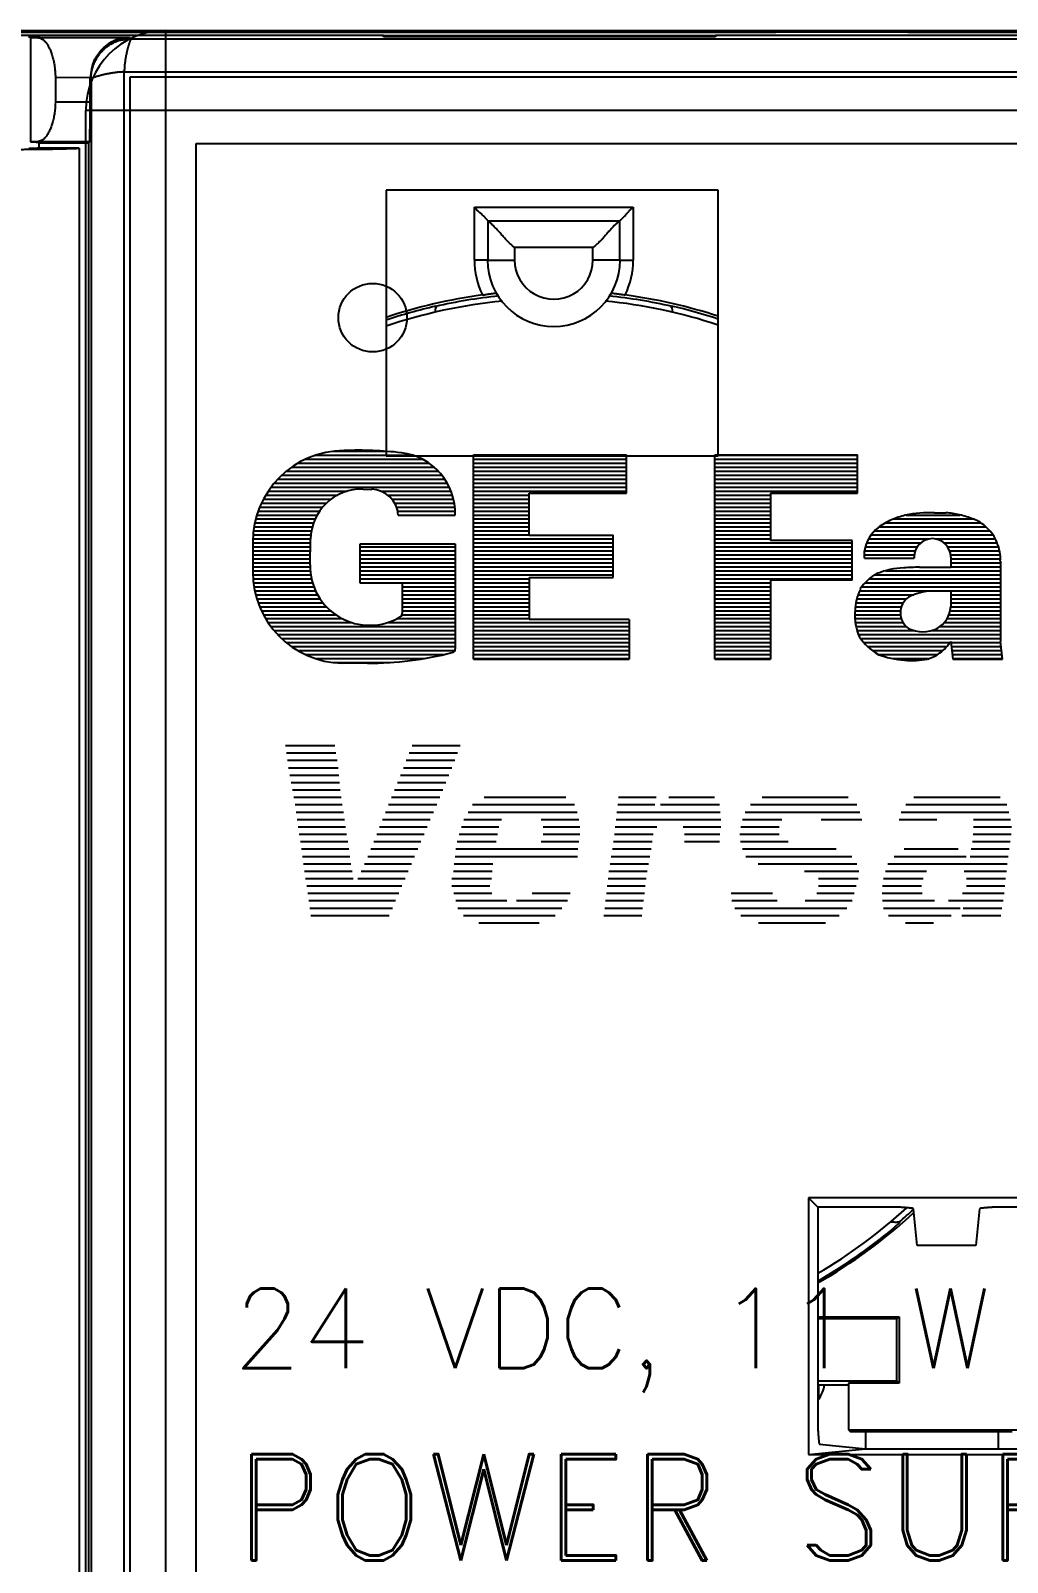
# Model space of a CAD drawing. Header units: inches. Extents: x -4 to 280, y -9 to 35.
# Drawn here: x 35.646 to 36.382, y 16.033 to 17.186 of the extents above; entities that cross this region are included whole.
import ezdxf

# ---------------------------------------------------------------- set-up
doc = ezdxf.new("R2010")
doc.units = ezdxf.units.IN
doc.header["$LTSCALE"] = 0.5
doc.header["$MEASUREMENT"] = 0
for name, color, linetype in [('cpue05', 7, 'Continuous'), ('DATABOLD', 1, 'Continuous'), ('DATAINFO', 32, 'Continuous'), ('DATAL1', 6, 'Continuous'), ('DATAL3', 181, 'Continuous'), ('PS-COVER', 177, 'Continuous')]:
    doc.layers.add(name, color=color, linetype=linetype)
doc.styles.add('ROMAND', font='romand')
doc.styles.add('RomanS', font='romans.shx', dxfattribs={"width": 0.85})

# ---------------------------------------------------------------- blocks, each defined once
blk = doc.blocks.new('IC200CPUE05')
at = {"layer": 'cpue05', "linetype": 'Continuous'}
for p, q in [((-7.9773, 0.4953), (-6.8232, 0.4953)), ((-7.1052, 0.4917), (-7.5572, 0.4916)), ((-7.5465, 0.4941), (-6.8101, 0.4941)), ((-7.3709, 0.4902), (-7.3709, 0.4116)), ((-7.3709, 0.4902), (-7.3661, 0.4901)), ((-7.3661, 0.4901), (-7.2964, 0.4901)), ((-7.2964, 0.4901), (-7.2954, 0.4892)), ((-7.1252, 0.4942), (-7.1252, 0.4942)), ((-7.1052, 0.4917), (-6.8552, 0.4917)), ((-7.1052, 0.4906), (-7.1052, 0.4917)), ((-6.8552, 0.4906), (-7.1052, 0.4906)), ((-6.4002, 0.4916), (-6.8552, 0.4917)), ((-6.8552, 0.4917), (-6.8552, 0.4906)), ((-6.8352, 0.4942), (-6.8352, 0.4942)), ((-6.8232, 0.495), (-6.8085, 0.4949)), ((-6.8232, 0.495), (-6.8232, 0.4942)), ((-6.8232, 0.4942), (-6.8232, 0.495)), ((-6.8232, 0.4942), (-6.8232, 0.4942)), ((-6.8232, 0.4942), (-6.8232, 0.4942)), ((-6.8101, 0.4941), (-6.8085, 0.4949)), ((-6.7101, 0.4941), (-6.8101, 0.4941)), ((-6.8085, 0.4949), (-6.7118, 0.4949)), ((-6.7118, 0.4949), (-6.7022, 0.495)), ((-6.7118, 0.4949), (-6.7101, 0.4941)), ((-6.7101, 0.4941), (-6.4075, 0.4941)), ((-6.7022, 0.4953), (-3.1513, 0.4953)), ((-6.7022, 0.495), (-6.7022, 0.4942)), ((-6.7022, 0.495), (-6.7022, 0.4942)), ((-6.7022, 0.4942), (-6.7022, 0.4942)), ((-6.7022, 0.4942), (-6.7022, 0.4942)), ((-7.3004, -1.241), (-7.3004, 0.4642)), ((-7.3522, 0.4601), (-7.3522, 0.4417)), ((-7.3261, 0.4599), (-7.3522, 0.4601)), ((-7.3261, 0.4417), (-7.3261, 0.4599)), ((-7.3261, 0.4599), (-7.3254, 0.4592)), ((-7.3254, 0.4592), (-7.3254, -1.2413)), ((-5.4462, 0.4603), (-7.2962, 0.4603)), ((-7.2962, 0.4603), (-7.2962, -1.241)), ((-7.3522, 0.4417), (-7.3261, 0.4417)), ((-7.3661, 0.4117), (-7.3709, 0.4116)), ((-7.3263, 0.4117), (-7.3661, 0.4117)), ((-7.3644, 0.4069), (-7.3644, 0.4115)), ((-7.3644, 0.4109), (-7.3271, 0.4109)), ((-7.3344, 0.4069), (-7.3644, 0.4069)), ((-7.3344, 0.4069), (-7.3344, -1.0281)), ((-7.3344, 0.4069), (-7.3344, 0.4069)), ((-7.3344, 0.4069), (-7.3344, 0.4069)), ((-7.3271, 0.4109), (-7.3263, 0.4117)), ((-7.3271, -0.9527), (-7.3271, 0.4109)), ((-7.2462, 0.4103), (-5.4962, 0.4103)), ((-7.2462, -1.241), (-7.2462, 0.4103)), ((-7.1033, 0.3753), (-7.1033, 0.1753)), ((-6.8533, 0.3753), (-7.1033, 0.3753)), ((-6.8533, 0.1753), (-6.8533, 0.3753)), ((-7.0368, 0.3227), (-7.0368, 0.3625)), ((-7.0368, 0.3625), (-6.9172, 0.3625)), ((-6.9172, 0.3625), (-6.9172, 0.3227)), ((-7.0268, 0.3525), (-7.0265, 0.3521)), ((-7.0265, 0.3521), (-6.9275, 0.3521)), ((-7.0265, 0.3227), (-7.0265, 0.3521)), ((-6.9272, 0.3525), (-6.9275, 0.3521)), ((-6.9275, 0.3521), (-6.9275, 0.3227)), ((-7.0065, 0.3321), (-7.0065, 0.3227)), ((-6.9475, 0.3321), (-7.0065, 0.3321)), ((-6.9475, 0.3227), (-6.9475, 0.3321)), ((-7.027, 0.3227), (-7.0368, 0.3227)), ((-7.0265, 0.3227), (-7.0065, 0.3227)), ((-6.9275, 0.3227), (-6.9475, 0.3227)), ((-6.9272, 0.3227), (-6.9172, 0.3227)), ((-7.1033, 0.1753), (-6.8533, 0.1753)), ((-6.5695, -0.383), (-6.7852, -0.383)), ((-6.7852, -0.383), (-6.7852, -0.5762)), ((-6.7782, -0.39), (-6.7852, -0.383)), ((-6.7782, -0.39), (-6.7782, -0.5535)), ((-6.7212, -0.39), (-6.7782, -0.39)), ((-6.7034, -0.4189), (-6.7062, -0.3913)), ((-6.6565, -0.3913), (-6.6592, -0.4189)), ((-6.5702, -0.39), (-6.6415, -0.39)), ((-6.7164, -0.4014), (-6.7169, -0.4012)), ((-6.6592, -0.4189), (-6.7034, -0.4189)), ((-6.7782, -0.4725), (-6.717, -0.4725)), ((-6.7187, -0.4742), (-6.717, -0.4725)), ((-6.717, -0.4725), (-6.717, -0.5225)), ((-6.7187, -0.4742), (-6.7782, -0.4742)), ((-6.7187, -0.5207), (-6.7187, -0.4742)), ((-6.7782, -0.5207), (-6.7187, -0.5207)), ((-6.7782, -0.5238), (-6.7551, -0.5238)), ((-6.7775, -0.5345), (-6.7775, -0.5238)), ((-6.7551, -0.5225), (-6.7551, -0.5575)), ((-6.717, -0.5225), (-6.7551, -0.5225)), ((-6.717, -0.5225), (-6.7187, -0.5207)), ((-6.7551, -0.5575), (-6.587, -0.5575)), ((-6.7551, -0.5575), (-6.7538, -0.5588)), ((-6.7538, -0.5588), (-6.6418, -0.5588)), ((-6.7423, -0.5588), (-6.7423, -0.5719)), ((-6.6423, -0.5719), (-6.6423, -0.5588)), ((-6.7852, -0.5762), (-6.7423, -0.5719)), ((-6.7852, -0.5762), (-6.5695, -0.5762)), ((-6.7769, -0.5685), (-6.7423, -0.5719)), ((-6.7423, -0.5719), (-6.6423, -0.5719)), ((-6.6423, -0.5719), (-6.5737, -0.5719))]:
    blk.add_line(p, q, dxfattribs=at)
for points in [[(-7.3725, 0.4906, -0.000393), (-7.3706, 0.4906, -0.000477), (-7.369, 0.4905, -0.000612), (-7.3675, 0.4905, -0.000833), (-7.3662, 0.4905, -0.001189), (-7.3652, 0.4905, -0.001755), (-7.3645, 0.4904, -0.003496), (-7.364, 0.4904, -0.012785), (-7.3639, 0.4904, -0.392095), (-7.364, 0.4904, -0.072468), (-7.3643, 0.4903, -0.038489), (-7.3652, 0.4903, -0.00671), (-7.3675, 0.4903, -0.001281), (-7.3709, 0.4902, -0.000494)], [(-7.3661, 0.4901), (-7.3652, 0.49, -0.031537), (-7.3643, 0.4899, -0.031098), (-7.3634, 0.4896, -0.029989), (-7.3626, 0.4892, -0.028831), (-7.3617, 0.4886, -0.027034), (-7.3609, 0.488, -0.025032), (-7.3601, 0.4872, -0.022975), (-7.3594, 0.4864, -0.02127), (-7.3586, 0.4854, -0.018936), (-7.3579, 0.4843, -0.016528), (-7.3573, 0.483, -0.014428), (-7.3566, 0.4817, -0.012632), (-7.356, 0.4803, -0.010629), (-7.3554, 0.4788, -0.008573), (-7.3549, 0.4773, -0.008779), (-7.3544, 0.4756, -0.010311), (-7.3539, 0.4738, -0.007151), (-7.3535, 0.4721, -0.001316), (-7.3531, 0.4705, -0.011589), (-7.3528, 0.4683, -0.020755), (-7.3525, 0.4648, -0.009519), (-7.3522, 0.4601, -0.004708)], [(-7.2964, 0.4901), (-7.2985, 0.49, 0.014914), (-7.3006, 0.4898, 0.015538), (-7.3027, 0.4894, 0.016717), (-7.3046, 0.489, 0.01822), (-7.3065, 0.4883, 0.019067), (-7.3084, 0.4876, 0.019335), (-7.3102, 0.4867, 0.01947), (-7.3119, 0.4856, 0.019501), (-7.3136, 0.4843, 0.017872), (-7.3153, 0.4829, 0.015159), (-7.317, 0.4814, 0.01708), (-7.3186, 0.4796, 0.022833), (-7.3201, 0.4776, 0.016322), (-7.3215, 0.4756, 0.001879), (-7.3227, 0.4738, 0.027945), (-7.3239, 0.471, 0.053764), (-7.325, 0.4663, 0.024342), (-7.3261, 0.4599, 0.011617)], [(-7.3254, 0.4592), (-7.3253, 0.4611, -0.015868), (-7.3251, 0.4631, -0.016241), (-7.3248, 0.465, -0.01629), (-7.3244, 0.4669, -0.016171), (-7.3238, 0.4688, -0.016146), (-7.3231, 0.4706, -0.016133), (-7.3223, 0.4724, -0.016149), (-7.3214, 0.4741, -0.016204), (-7.3204, 0.4757, -0.016184), (-7.3193, 0.4773, -0.016123), (-7.318, 0.4789, -0.016317), (-7.3167, 0.4803, -0.016762), (-7.3152, 0.4817, -0.016221), (-7.3137, 0.4829, -0.015264), (-7.3121, 0.4841, -0.016856), (-7.3104, 0.4851, -0.01983), (-7.3086, 0.4861, -0.015143), (-7.3069, 0.4869, -0.005331), (-7.3053, 0.4876, -0.021081), (-7.3032, 0.4881, -0.036735), (-7.2998, 0.4887, -0.017901), (-7.2954, 0.4892, -0.009347)], [(-7.2954, 0.4892), (-7.2954, 0.4891, -0.159334), (-7.2954, 0.4891, -0.020409), (-7.2955, 0.4889, -0.005684), (-7.2956, 0.4888, 0.00056), (-7.2957, 0.4885, 0.002303), (-7.2958, 0.4882, 0.002989), (-7.2959, 0.4879, 0.003229), (-7.2961, 0.4875, 0.003562), (-7.2963, 0.487, 0.003546), (-7.2965, 0.4865, 0.003609), (-7.2967, 0.4859, 0.003551), (-7.2969, 0.4852, 0.00359), (-7.2971, 0.4844, 0.003406), (-7.2974, 0.4836, 0.003388), (-7.2976, 0.4827, 0.003291), (-7.2979, 0.4818, 0.003199), (-7.2981, 0.4808, 0.003118), (-7.2984, 0.4798, 0.003084), (-7.2986, 0.4787, 0.003093), (-7.2988, 0.4776, 0.003219), (-7.2991, 0.4765, 0.003112), (-7.2993, 0.4753, 0.002934), (-7.2995, 0.4742, 0.00343), (-7.2997, 0.473, 0.004378), (-7.2998, 0.4718, 0.003362), (-7.3, 0.4707, 0.000897), (-7.3001, 0.4697, 0.005319), (-7.3002, 0.4685, 0.010501), (-7.3003, 0.4666, 0.005514), (-7.3004, 0.4642, 0.00295)], [(-7.2954, 0.4892), (-7.1778, 0.4892), (-7.0603, 0.4892, 0), (-6.9427, 0.4892), (-6.8251, 0.4892), (-6.7073, 0.4892), (-6.5899, 0.4892), (-6.4733, 0.4892), (-6.3548, 0.4892), (-6.2335, 0.4892), (-6.1196, 0.4892), (-6.0167, 0.4892), (-5.8845, 0.4892), (-5.6809, 0.4892), (-5.4142, 0.4892)], [(-7.3004, 0.4642), (-7.3014, 0.4642, 0.005657), (-7.3025, 0.4641, 0.005533), (-7.3036, 0.4641, 0.005185), (-7.3047, 0.464, 0.004691), (-7.3058, 0.4639, 0.004342), (-7.3069, 0.4637, 0.004068), (-7.3081, 0.4636, 0.003846), (-7.3092, 0.4634, 0.003639), (-7.3104, 0.4632, 0.003475), (-7.3115, 0.463, 0.003325), (-7.3126, 0.4628, 0.003249), (-7.3138, 0.4626, 0.003189), (-7.3149, 0.4624, 0.003105), (-7.316, 0.4621, 0.003097), (-7.317, 0.4619, 0.00317), (-7.318, 0.4616, 0.003143), (-7.3189, 0.4614, 0.003206), (-7.3198, 0.4611, 0.00322), (-7.3206, 0.4609, 0.003316), (-7.3214, 0.4607, 0.003406), (-7.3221, 0.4604, 0.003532), (-7.3227, 0.4602, 0.003537), (-7.3232, 0.46, 0.00368), (-7.3237, 0.4599, 0.003504), (-7.3241, 0.4597, 0.003566), (-7.3245, 0.4596, 0.003856), (-7.3248, 0.4594, 0.00312), (-7.325, 0.4593, -0.001519), (-7.3252, 0.4592, -0.003828), (-7.3254, 0.4592, -0.002862)], [(-7.3004, 0.4642), (-7.2218, 0.4642, 0), (-7.1432, 0.4642, 0), (-7.0646, 0.4642, 0), (-6.986, 0.4642), (-6.9074, 0.4642), (-6.8288, 0.4642), (-6.7503, 0.4642), (-6.6717, 0.4642), (-6.5931, 0.4642), (-6.5145, 0.4642), (-6.4359, 0.4642), (-6.3573, 0.4642), (-6.2785, 0.4642), (-6.2001, 0.4642), (-6.1222, 0.4642), (-6.0429, 0.4642), (-5.9619, 0.4642), (-5.8857, 0.4642), (-5.8169, 0.4642), (-5.7286, 0.4642), (-5.5925, 0.4642), (-5.4142, 0.4642)], [(-7.3522, 0.4417), (-7.3523, 0.4396, -0.008477), (-7.3524, 0.4375, -0.009168), (-7.3526, 0.4355, -0.009306), (-7.3528, 0.4335, -0.008786), (-7.3531, 0.4316, -0.008544), (-7.3535, 0.4297, -0.008379), (-7.3539, 0.4279, -0.008244), (-7.3544, 0.4262, -0.007942), (-7.3549, 0.4246, -0.008035), (-7.3554, 0.423, -0.008443), (-7.356, 0.4215, -0.009384), (-7.3566, 0.4201, -0.01097), (-7.3573, 0.4188, -0.012304), (-7.3579, 0.4176, -0.013392), (-7.3586, 0.4165, -0.016856), (-7.3594, 0.4155, -0.022835), (-7.3602, 0.4146, -0.02022), (-7.3609, 0.4138, -0.008334), (-7.3616, 0.4132, -0.030305), (-7.3626, 0.4127, -0.061124), (-7.3641, 0.4122, -0.033562), (-7.3661, 0.4117, -0.018367)], [(-7.3263, 0.4117), (-7.3263, 0.4119, 0.057965), (-7.3263, 0.4124, 0.008808), (-7.3263, 0.4131, 0.003266), (-7.3262, 0.4142, 0.001724), (-7.3262, 0.4155, 0.001041), (-7.3262, 0.417, 0.000696), (-7.3262, 0.4187, 0.000575), (-7.3262, 0.4207, 0.000533), (-7.3261, 0.4229, 0.000329), (-7.3261, 0.4251, 0.000096), (-7.3261, 0.4272, 0.000396), (-7.3261, 0.4302, 0.000583), (-7.3261, 0.4351, 0.00025), (-7.3261, 0.4417, 0.000122)], [(-7.3644, 0.4069), (-7.3646, 0.4069, -0.098906), (-7.3652, 0.4068, -0.018052), (-7.3661, 0.4067, -0.006326), (-7.3672, 0.4067, -0.00301), (-7.3686, 0.4066, -0.002008), (-7.3702, 0.4066, -0.001454), (-7.3722, 0.4066, -0.001068)], [(-7.3944, 0.4059), (-7.3904, 0.4059, 0.000534), (-7.3865, 0.4059, 0.000596), (-7.3826, 0.4059, 0.000579), (-7.3789, 0.4059, 0.000468), (-7.3752, 0.406, 0.000391), (-7.3716, 0.406, 0.000321), (-7.3681, 0.4061, 0.000246), (-7.3647, 0.4061, 0.000136), (-7.3614, 0.4062, 0.000078), (-7.3583, 0.4062, 0.000064), (-7.3553, 0.4062, 0.000093), (-7.3524, 0.4063, 0.000183), (-7.3497, 0.4063, 0.000251), (-7.3472, 0.4064, 0.000305), (-7.3449, 0.4064, 0.00049), (-7.3428, 0.4065, 0.00089), (-7.3409, 0.4065, 0.000895), (-7.3393, 0.4065, 0.000204), (-7.3379, 0.4066, 0.002005), (-7.3367, 0.4067, 0.00791), (-7.3355, 0.4068, 0.010052), (-7.3344, 0.4069, 0.010033)], [(-7.3709, 0.4116), (-7.3696, 0.4116, -0.000441), (-7.3685, 0.4116, -0.000457), (-7.3674, 0.4116, -0.000612), (-7.3665, 0.4115, -0.001047), (-7.3657, 0.4115, -0.001195), (-7.365, 0.4115, -0.000505), (-7.3644, 0.4115, -0.002882), (-7.3641, 0.4115, -0.024685), (-7.3641, 0.4114), (-7.3644, 0.4114, -0.027736)], [(-7.0268, 0.3525), (-7.0269, 0.3526, 0.006706), (-7.027, 0.3527, 0.000223), (-7.0272, 0.353, 0.000991), (-7.0275, 0.3533, 0.002725), (-7.0279, 0.3537, 0.003265), (-7.0283, 0.3542, 0.003703), (-7.0287, 0.3547, 0.004073), (-7.0292, 0.3552, 0.004733), (-7.0298, 0.3557, 0.005399), (-7.0304, 0.3563, 0.006592), (-7.031, 0.3568, 0.005519), (-7.0316, 0.3574, 0.001693), (-7.0323, 0.358, 0.001144), (-7.0329, 0.3585, 0.00405), (-7.0335, 0.359, -0.005578), (-7.0343, 0.3597, -0.01813), (-7.0354, 0.3609, -0.008992), (-7.0368, 0.3625, -0.004174)], [(-6.9272, 0.3525), (-6.9271, 0.3525, 0.006715), (-6.9269, 0.3527, 0.000225), (-6.9267, 0.3529, 0.000992), (-6.9263, 0.3532, 0.002725), (-6.9259, 0.3535, 0.003265), (-6.9255, 0.3539, 0.003703), (-6.925, 0.3544, 0.004073), (-6.9245, 0.3549, 0.004733), (-6.9239, 0.3554, 0.005399), (-6.9234, 0.356, 0.006592), (-6.9228, 0.3566, 0.005519), (-6.9223, 0.3573, 0.001693), (-6.9217, 0.3579, 0.001144), (-6.9211, 0.3586, 0.00405), (-6.9206, 0.3592, -0.005578), (-6.9199, 0.3599, -0.01813), (-6.9188, 0.361, -0.008992), (-6.9172, 0.3625, -0.004174)], [(-7.0065, 0.3321), (-7.008, 0.3333, -0.010569), (-7.0094, 0.3345, -0.01176), (-7.0108, 0.3358, -0.011065), (-7.0121, 0.3371, -0.008234), (-7.0133, 0.3384, -0.006174), (-7.0146, 0.3398, -0.004298), (-7.0157, 0.3411, -0.002471), (-7.0169, 0.3424, -0.000148), (-7.018, 0.3437, 0.001917), (-7.0191, 0.3449, 0.004287), (-7.0202, 0.3461, 0.005154), (-7.0213, 0.3472, 0.004493), (-7.0223, 0.3483, 0.003903), (-7.0233, 0.3492, 0.00322), (-7.0241, 0.35, 0.003214), (-7.0249, 0.3507, 0.002822), (-7.0257, 0.3514, 0.002528), (-7.0265, 0.3521, 0.00307)], [(-6.9275, 0.3521), (-6.9277, 0.352, 0.009354), (-6.928, 0.3517, 0.000688), (-6.9285, 0.3513, 0.00123), (-6.9291, 0.3507, 0.002992), (-6.9299, 0.35, 0.003479), (-6.9308, 0.3492, 0.00383), (-6.9317, 0.3483, 0.004345), (-6.9328, 0.3472, 0.005365), (-6.9338, 0.3461, 0.005253), (-6.9349, 0.3449, 0.004453), (-6.936, 0.3437, 0.002518), (-6.9371, 0.3424, -0.000992), (-6.9383, 0.3411, -0.000868), (-6.9394, 0.3398, 0.00246), (-6.9405, 0.3386, -0.006306), (-6.9419, 0.3371, -0.017404), (-6.9443, 0.3349, -0.008737), (-6.9475, 0.3321, -0.004181)], [(-7.0308, 0.2964), (-7.0299, 0.2965, 0.001043), (-7.0291, 0.2966, 0.001255), (-7.0284, 0.2968, 0.001148), (-7.0276, 0.2969, 0.000655), (-7.0269, 0.297, 0.000277), (-7.0262, 0.2971, -0.000094), (-7.0255, 0.2972, -0.000483), (-7.0248, 0.2973, -0.001001), (-7.0242, 0.2974, -0.001546), (-7.0236, 0.2975, -0.00225), (-7.023, 0.2975, -0.002451), (-7.0225, 0.2976, -0.001944), (-7.022, 0.2977, -0.001768), (-7.0216, 0.2977, -0.001988), (-7.0212, 0.2977, -0.000686), (-7.0209, 0.2978, 0.003922), (-7.0205, 0.2978, 0.005635), (-7.0202, 0.2979, 0.004906)], [(-6.9338, 0.2979), (-6.9337, 0.2979, 0.096278), (-6.9336, 0.2978, 0.017643), (-6.9334, 0.2978, 0.005988), (-6.9331, 0.2978, 0.00165), (-6.9328, 0.2978, 0.000075), (-6.9324, 0.2977, -0.00073), (-6.932, 0.2977, -0.001244), (-6.9315, 0.2976, -0.001778), (-6.931, 0.2975, -0.00207), (-6.9304, 0.2975, -0.002428), (-6.9298, 0.2974, -0.00225), (-6.9292, 0.2973, -0.001479), (-6.9285, 0.2972, -0.000994), (-6.9278, 0.2971, -0.001016), (-6.9272, 0.297, 0.000073), (-6.9264, 0.2969, 0.001709), (-6.925, 0.2967, 0.00086), (-6.9232, 0.2964, 0.000354)], [(-7.066, 0.2835), (-7.066, 0.284, -0.000948), (-7.066, 0.2845, -0.000893), (-7.066, 0.2849, -0.001168), (-7.066, 0.2853, -0.001948), (-7.066, 0.2857, -0.002634), (-7.0659, 0.286, -0.003226), (-7.0659, 0.2863, -0.005287), (-7.0659, 0.2866, -0.010548), (-7.0659, 0.2868, -0.012833), (-7.0658, 0.2869, -0.003188), (-7.0658, 0.2871, -0.037229), (-7.0658, 0.2871, -0.504886), (-7.0657, 0.287, -0.112125), (-7.0655, 0.2867, -0.026225)], [(-6.8885, 0.2867), (-6.8884, 0.2869, -0.019866), (-6.8883, 0.287, -0.041191), (-6.8883, 0.2871, -0.119223), (-6.8882, 0.2871, -0.293549), (-6.8882, 0.287, -0.128956), (-6.8882, 0.2869, -0.045834), (-6.8881, 0.2868, -0.023312), (-6.8881, 0.2866, -0.014194), (-6.8881, 0.2863, -0.007068), (-6.8881, 0.286, -0.002987), (-6.888, 0.2857, -0.005134), (-6.888, 0.2853, -0.004555), (-6.888, 0.2846, -0.001651), (-6.888, 0.2835, -0.000857)], [(-6.7062, -0.3913), (-6.7063, -0.3912, 0.173932), (-6.7064, -0.3911, 0.078287), (-6.7067, -0.391, 0.035315), (-6.707, -0.3909, 0.018197), (-6.7074, -0.3909, 0.010546), (-6.7079, -0.3908, 0.006641), (-6.7085, -0.3907, 0.004325), (-6.7091, -0.3907, 0.002767), (-6.7099, -0.3906, 0.001607), (-6.7106, -0.3905, 0.000603), (-6.7115, -0.3905, 0.00078), (-6.7124, -0.3904, 0.001782), (-6.7134, -0.3903, 0.001208), (-6.7144, -0.3902, -0.000375), (-6.7153, -0.3902, 0.002987), (-6.7165, -0.3901, 0.006315), (-6.7185, -0.3901, 0.002919), (-6.7212, -0.39, 0.001382)], [(-6.6415, -0.39), (-6.6427, -0.39, 0.002816), (-6.6439, -0.39, 0.003139), (-6.645, -0.3901, 0.003086), (-6.6461, -0.3901, 0.002603), (-6.6472, -0.3902, 0.002291), (-6.6483, -0.3902, 0.002011), (-6.6493, -0.3903, 0.001778), (-6.6503, -0.3904, 0.001469), (-6.6512, -0.3905, 0.001107), (-6.652, -0.3905, 0.000504), (-6.6528, -0.3906, 0.000854), (-6.6535, -0.3907, 0.002585), (-6.6542, -0.3907, 0.002557), (-6.6547, -0.3908, -0.00032), (-6.6552, -0.3909, 0.007252), (-6.6557, -0.3909, 0.03187), (-6.6561, -0.3911, 0.03866), (-6.6565, -0.3913, 0.034438)], [(-6.7281, -0.4114), (-6.7275, -0.4109, 0.00025), (-6.7268, -0.4104, 0.000148), (-6.7261, -0.4099, 0.000252), (-6.7255, -0.4093, 0.000596), (-6.7249, -0.4088, 0.000868), (-6.7242, -0.4083, 0.001131), (-6.7236, -0.4078, 0.001384), (-6.723, -0.4073, 0.001684), (-6.7224, -0.4068, 0.002036), (-6.7218, -0.4063, 0.002521), (-6.7213, -0.4058, 0.002524), (-6.7207, -0.4053, 0.001944), (-6.7202, -0.4048, 0.00125), (-6.7197, -0.4044, 0.000204), (-6.7192, -0.4039, -0.000786), (-6.7187, -0.4035, -0.001966), (-6.7183, -0.4031, -0.002438), (-6.7178, -0.4027, -0.002432), (-6.7174, -0.4024, -0.001388), (-6.7171, -0.4021, 0.00207), (-6.7167, -0.4017, 0.003273), (-6.7164, -0.4014, 0.002397)], [(-6.7235, -0.4011), (-6.7231, -0.4012, -0.000605), (-6.7227, -0.4012, -0.000735), (-6.7223, -0.4012, -0.000645), (-6.7219, -0.4012, -0.000295), (-6.7215, -0.4012, -0.000014), (-6.7212, -0.4012, 0.000272), (-6.7208, -0.4012, 0.000558), (-6.7205, -0.4012, 0.000919), (-6.7201, -0.4013, 0.001255), (-6.7198, -0.4013, 0.00164), (-6.7195, -0.4013, 0.002095), (-6.7191, -0.4013, 0.002709), (-6.7188, -0.4013, 0.003001), (-6.7185, -0.4013, 0.002976), (-6.7183, -0.4012, 0.0028), (-6.718, -0.4012, 0.002252), (-6.7178, -0.4012, 0.001984), (-6.7176, -0.4012, 0.001996), (-6.7174, -0.4012, 0.001196), (-6.7172, -0.4012, -0.001726), (-6.717, -0.4012, -0.002735), (-6.7169, -0.4012, -0.002032)], [(-6.7782, -0.5535), (-6.7782, -0.5547, 0.002808), (-6.7782, -0.5559, 0.00313), (-6.7781, -0.557, 0.003076), (-6.7781, -0.5582, 0.002596), (-6.778, -0.5593, 0.002285), (-6.778, -0.5603, 0.002006), (-6.7779, -0.5613, 0.001773), (-6.7778, -0.5623, 0.001466), (-6.7777, -0.5632, 0.001105), (-6.7777, -0.564, 0.000503), (-6.7776, -0.5648, 0.000854), (-6.7775, -0.5655, 0.002586), (-6.7775, -0.5662, 0.002558), (-6.7774, -0.5668, -0.00032), (-6.7773, -0.5673, 0.007255), (-6.7773, -0.5677, 0.031875), (-6.7771, -0.5681, 0.038644), (-6.7769, -0.5685, 0.034407)], [(-6.6418, -0.5588), (-6.6407, -0.5588, -0.000414), (-6.6398, -0.5588, -0.000447), (-6.6388, -0.5588, -0.00047), (-6.6379, -0.5588, -0.00049), (-6.637, -0.5588, -0.000512), (-6.6362, -0.5588, -0.000523), (-6.6355, -0.5588, -0.00064), (-6.6347, -0.5588, -0.0009), (-6.6341, -0.5588, -0.000856), (-6.6335, -0.5588, -0.000313), (-6.633, -0.5589, -0.001589), (-6.6326, -0.5589, -0.005735), (-6.6322, -0.5589, -0.007365), (-6.6318, -0.5589, -0.007396)]]:
    blk.add_lwpolyline(points, format="xyb", dxfattribs=at)
for centre, radius, start, end in [((-6.977, 0.3227), 0.0598, 180, 206.0223), ((-6.977, 0.3227), 0.05, 180, 0), ((-6.977, 0.3227), 0.0295, 179.9999, 0.0001), ((-6.977, 0.3227), 0.0598, 333.9777, 0), ((-6.977, -0.1), 0.4, 97.7241, 108.4102), ((-6.977, -0.1), 0.3937, 95.6402, 108.7156), ((-6.977, -0.1), 0.3978, 95.9841, 102.9339), ((-6.977, -0.1), 0.3937, 71.6917, 84.3598), ((-6.977, -0.1), 0.3978, 77.0661, 84.0159), ((-6.977, -0.1), 0.4, 71.99, 82.2759), ((-6.977, -0.1), 0.398, 102.9026, 108.5065), ((-6.977, -0.1), 0.398, 71.8959, 77.0975), ((-6.977, -0.1), 0.3937, 300.3287, 312.4462), ((-6.977, -0.1), 0.398, 310.815, 312.9081), ((-6.977, -0.1), 0.4, 299.8022, 312.6646), ((-6.977, -0.1), 0.3987, 299.91, 308.6262), ((-6.8025, -0.5179), 0.03, 326.4427, 348.7691)]:
    blk.add_arc(centre, radius, start, end, dxfattribs=at)
blk = doc.blocks.new('VMAX_R')
at = {"layer": 'DATAL1', "color": 6}
for p, q in [((0.03213, 0.10771), (0.05923, 0.10771)), ((0.0327, 0.10366), (0.05985, 0.10366)), ((0.10004, 0.10366), (0.12652, 0.10366)), ((0.10164, 0.10771), (0.12805, 0.10771)), ((0.03326, 0.09961), (0.06047, 0.09961)), ((0.03383, 0.09556), (0.06107, 0.09556)), ((0.09683, 0.09556), (0.12347, 0.09556)), ((0.09844, 0.09961), (0.12499, 0.09961)), ((0.03456, 0.09151), (0.06146, 0.09151)), ((0.03531, 0.08746), (0.06185, 0.08746)), ((0.09358, 0.08746), (0.12015, 0.08746)), ((0.09521, 0.09151), (0.12182, 0.09151)), ((0.03606, 0.08341), (0.06224, 0.08341)), ((0.03681, 0.07936), (0.06266, 0.07936)), ((0.09033, 0.07936), (0.11681, 0.07936)), ((0.09196, 0.08341), (0.11848, 0.08341)), ((0.14117, 0.07936), (0.1859, 0.07936)), ((0.21486, 0.07936), (0.23544, 0.07936)), ((0.24244, 0.07936), (0.26744, 0.07936)), ((0.2937, 0.07936), (0.34091, 0.07936)), ((0.37689, 0.07936), (0.42431, 0.07936)), ((0.03746, 0.07531), (0.06328, 0.07531)), ((0.03802, 0.07126), (0.0639, 0.07126)), ((0.03859, 0.06721), (0.06452, 0.06721)), ((0.08544, 0.06721), (0.11162, 0.06721)), ((0.08707, 0.07126), (0.11336, 0.07126)), ((0.0887, 0.07531), (0.1151, 0.07531)), ((0.12995, 0.06721), (0.15067, 0.06721)), ((0.13232, 0.07126), (0.19218, 0.07126)), ((0.13468, 0.07531), (0.1907, 0.07531)), ((0.17234, 0.06721), (0.1931, 0.06721)), ((0.21349, 0.06721), (0.27099, 0.06721)), ((0.21395, 0.07126), (0.27062, 0.07126)), ((0.21441, 0.07531), (0.23475, 0.07531)), ((0.23798, 0.07531), (0.27024, 0.07531)), ((0.28287, 0.06721), (0.30454, 0.06721)), ((0.28441, 0.07126), (0.34723, 0.07126)), ((0.28729, 0.07531), (0.34564, 0.07531)), ((0.32595, 0.06721), (0.34836, 0.06721)), ((0.36878, 0.06721), (0.38951, 0.06721)), ((0.36997, 0.07126), (0.42892, 0.07126)), ((0.37241, 0.07531), (0.42787, 0.07531)), ((0.40961, 0.06721), (0.42984, 0.06721)), ((0.03916, 0.06316), (0.06513, 0.06316)), ((0.03973, 0.05911), (0.06572, 0.05911)), ((0.08221, 0.05911), (0.10815, 0.05911)), ((0.08381, 0.06316), (0.10988, 0.06316)), ((0.1275, 0.05911), (0.14849, 0.05911)), ((0.12871, 0.06316), (0.14924, 0.06316)), ((0.17344, 0.05911), (0.19365, 0.05911)), ((0.17351, 0.06316), (0.19356, 0.06316)), ((0.21258, 0.05911), (0.23396, 0.05911)), ((0.21303, 0.06316), (0.23593, 0.06316)), ((0.25027, 0.06316), (0.271, 0.06316)), ((0.25108, 0.05911), (0.27051, 0.05911)), ((0.28146, 0.05911), (0.30292, 0.05911)), ((0.28198, 0.06316), (0.30292, 0.06316)), ((0.40934, 0.05911), (0.4303, 0.05911)), ((0.40967, 0.06316), (0.43041, 0.06316)), ((0.04032, 0.05506), (0.06631, 0.05506)), ((0.04091, 0.05101), (0.06689, 0.05101)), ((0.079, 0.05101), (0.1047, 0.05101)), ((0.0806, 0.05506), (0.10642, 0.05506)), ((0.12559, 0.05101), (0.19262, 0.05101)), ((0.12629, 0.05506), (0.14778, 0.05506)), ((0.17249, 0.05506), (0.19308, 0.05506)), ((0.21153, 0.05101), (0.23278, 0.05101)), ((0.21212, 0.05506), (0.23337, 0.05506)), ((0.25106, 0.05506), (0.27019, 0.05506)), ((0.28183, 0.05506), (0.30793, 0.05506)), ((0.28291, 0.05101), (0.33425, 0.05101)), ((0.37149, 0.05101), (0.40117, 0.05101)), ((0.40838, 0.05101), (0.42916, 0.05101)), ((0.40901, 0.05506), (0.42973, 0.05506)), ((0.04149, 0.04696), (0.06748, 0.04696)), ((0.04208, 0.04291), (0.06808, 0.04291)), ((0.07551, 0.04291), (0.10125, 0.04291)), ((0.07734, 0.04696), (0.10298, 0.04696)), ((0.12476, 0.04291), (0.14583, 0.04291)), ((0.12518, 0.04696), (0.19228, 0.04696)), ((0.21021, 0.04291), (0.23131, 0.04291)), ((0.21087, 0.04696), (0.23206, 0.04696)), ((0.28477, 0.04696), (0.34293, 0.04696)), ((0.29156, 0.04291), (0.34566, 0.04291)), ((0.3626, 0.04291), (0.42803, 0.04291)), ((0.36599, 0.04696), (0.40551, 0.04696)), ((0.4077, 0.04696), (0.42859, 0.04696)), ((0.04265, 0.03886), (0.06867, 0.03886)), ((0.04322, 0.03481), (0.06927, 0.03481)), ((0.07185, 0.03481), (0.09775, 0.03481)), ((0.07368, 0.03886), (0.0995, 0.03886)), ((0.1235, 0.03481), (0.1452, 0.03481)), ((0.12435, 0.03886), (0.14552, 0.03886)), ((0.20911, 0.03481), (0.23, 0.03481)), ((0.20957, 0.03886), (0.23056, 0.03886)), ((0.31695, 0.03886), (0.34674, 0.03886)), ((0.32449, 0.03481), (0.34639, 0.03481)), ((0.36021, 0.03481), (0.38197, 0.03481)), ((0.36137, 0.03886), (0.38384, 0.03886)), ((0.40451, 0.03886), (0.42762, 0.03886)), ((0.40571, 0.03481), (0.42721, 0.03481)), ((0.04379, 0.03076), (0.096, 0.03076)), ((0.04436, 0.02671), (0.09426, 0.02671)), ((0.1235, 0.03076), (0.14424, 0.03076)), ((0.12449, 0.02671), (0.14533, 0.02671)), ((0.16742, 0.02671), (0.1883, 0.02671)), ((0.2082, 0.02671), (0.22904, 0.02671)), ((0.20865, 0.03076), (0.22952, 0.03076)), ((0.27659, 0.02671), (0.29941, 0.02671)), ((0.32357, 0.02671), (0.34412, 0.02671)), ((0.32454, 0.03076), (0.34521, 0.03076)), ((0.35945, 0.02671), (0.38143, 0.02671)), ((0.3597, 0.03076), (0.38107, 0.03076)), ((0.4036, 0.02671), (0.42636, 0.02671)), ((0.40571, 0.03076), (0.4268, 0.03076)), ((0.04495, 0.02266), (0.09254, 0.02266)), ((0.04553, 0.01861), (0.09081, 0.01861)), ((0.12556, 0.02266), (0.15365, 0.02266)), ((0.12664, 0.01861), (0.18374, 0.01861)), ((0.15888, 0.02266), (0.1868, 0.02266)), ((0.20731, 0.01861), (0.22807, 0.01861)), ((0.20775, 0.02266), (0.22856, 0.02266)), ((0.2771, 0.02266), (0.30194, 0.02266)), ((0.27874, 0.01861), (0.34008, 0.01861)), ((0.31724, 0.02266), (0.34303, 0.02266)), ((0.35973, 0.02266), (0.38814, 0.02266)), ((0.36025, 0.01861), (0.40236, 0.01861)), ((0.39593, 0.02266), (0.42579, 0.02266)), ((0.40392, 0.01861), (0.42523, 0.01861)), ((0.04612, 0.01456), (0.08909, 0.01456)), ((0.12984, 0.01456), (0.18019, 0.01456)), ((0.13826, 0.01051), (0.17137, 0.01051)), ((0.20688, 0.01456), (0.22759, 0.01456)), ((0.28204, 0.01456), (0.33583, 0.01456)), ((0.29174, 0.01051), (0.32835, 0.01051)), ((0.36291, 0.01456), (0.39734, 0.01456)), ((0.37223, 0.01051), (0.38762, 0.01051)), ((0.40323, 0.01456), (0.42466, 0.01456))]:
    blk.add_line(p, q, dxfattribs=at)
blk = doc.blocks.new('IC200PWR002')
at = {"layer": 'DATAL3', "color": 0}
for p, q in [((-4.027, -0.3785, -1.123), (-3.9284, -0.3785, -1.123)), ((-4.0214, -0.3755, -1.123), (-3.9333, -0.3755, -1.123)), ((-4.0138, -0.3725, -1.123), (-3.9405, -0.3725, -1.123)), ((-4.0006, -0.3695, -1.123), (-3.9609, -0.3695, -1.123)), ((-3.8947, -0.3725, -1.123), (-3.7796, -0.3725, -1.123)), ((-3.8947, -0.3755, -1.123), (-3.7796, -0.3755, -1.123)), ((-3.8947, -0.3785, -1.123), (-3.7796, -0.3785, -1.123)), ((-3.7131, -0.3725, -1.123), (-3.6056, -0.3725, -1.123)), ((-3.7131, -0.3755, -1.123), (-3.6056, -0.3755, -1.123)), ((-3.7131, -0.3785, -1.123), (-3.6056, -0.3785, -1.123)), ((-4.0421, -0.3905, -1.123), (-3.9165, -0.3905, -1.123)), ((-4.0391, -0.3875, -1.123), (-3.9187, -0.3875, -1.123)), ((-4.0357, -0.3845, -1.123), (-3.9213, -0.3845, -1.123)), ((-4.0317, -0.3815, -1.123), (-3.9245, -0.3815, -1.123)), ((-3.8947, -0.3815, -1.123), (-3.7796, -0.3815, -1.123)), ((-3.8947, -0.3845, -1.123), (-3.7796, -0.3845, -1.123)), ((-3.8947, -0.3875, -1.123), (-3.7796, -0.3875, -1.123)), ((-3.8947, -0.3905, -1.123), (-3.7796, -0.3905, -1.123)), ((-3.7131, -0.3815, -1.123), (-3.6056, -0.3815, -1.123)), ((-3.7131, -0.3845, -1.123), (-3.6056, -0.3845, -1.123)), ((-3.7131, -0.3875, -1.123), (-3.6056, -0.3875, -1.123)), ((-3.7131, -0.3905, -1.123), (-3.6056, -0.3905, -1.123)), ((-4.0512, -0.4025, -1.123), (-3.9972, -0.4025, -1.123)), ((-4.0493, -0.3995, -1.123), (-3.9898, -0.3995, -1.123)), ((-4.0472, -0.3965, -1.123), (-3.913, -0.3965, -1.123)), ((-4.0448, -0.3935, -1.123), (-3.9146, -0.3935, -1.123)), ((-3.9646, -0.3995, -1.123), (-3.9117, -0.3995, -1.123)), ((-3.9594, -0.4025, -1.123), (-3.9107, -0.4025, -1.123)), ((-3.8947, -0.3935, -1.123), (-3.7796, -0.3935, -1.123)), ((-3.8947, -0.3965, -1.123), (-3.7796, -0.3965, -1.123)), ((-3.8947, -0.3995, -1.123), (-3.7796, -0.3995, -1.123)), ((-3.8947, -0.4025, -1.123), (-3.8528, -0.4025, -1.123)), ((-3.7131, -0.3935, -1.123), (-3.6056, -0.3935, -1.123)), ((-3.7131, -0.3965, -1.123), (-3.6056, -0.3965, -1.123)), ((-3.7131, -0.3995, -1.123), (-3.6056, -0.3995, -1.123)), ((-3.7131, -0.4025, -1.123), (-3.6711, -0.4025, -1.123)), ((-4.0569, -0.4145, -1.123), (-4.0107, -0.4145, -1.123)), ((-4.0558, -0.4115, -1.123), (-4.0084, -0.4115, -1.123)), ((-4.0544, -0.4085, -1.123), (-4.0055, -0.4085, -1.123)), ((-4.0529, -0.4055, -1.123), (-4.0019, -0.4055, -1.123)), ((-3.9563, -0.4055, -1.123), (-3.9098, -0.4055, -1.123)), ((-3.9542, -0.4085, -1.123), (-3.9092, -0.4085, -1.123)), ((-3.9528, -0.4115, -1.123), (-3.9088, -0.4115, -1.123)), ((-3.9519, -0.4145, -1.123), (-3.9086, -0.4145, -1.123)), ((-3.8947, -0.4055, -1.123), (-3.8528, -0.4055, -1.123)), ((-3.8947, -0.4085, -1.123), (-3.8528, -0.4085, -1.123)), ((-3.8947, -0.4115, -1.123), (-3.8528, -0.4115, -1.123)), ((-3.8947, -0.4145, -1.123), (-3.8528, -0.4145, -1.123)), ((-3.7131, -0.4055, -1.123), (-3.6711, -0.4055, -1.123)), ((-3.7131, -0.4085, -1.123), (-3.6711, -0.4085, -1.123)), ((-3.7131, -0.4115, -1.123), (-3.6711, -0.4115, -1.123)), ((-3.7131, -0.4145, -1.123), (-3.6711, -0.4145, -1.123)), ((-4.0595, -0.4235, -1.123), (-4.0153, -0.4235, -1.123)), ((-4.0588, -0.4205, -1.123), (-4.0141, -0.4205, -1.123)), ((-4.0579, -0.4175, -1.123), (-4.0126, -0.4175, -1.123)), ((-3.9515, -0.4175, -1.123), (-3.9085, -0.4175, -1.123)), ((-3.8947, -0.4175, -1.123), (-3.8528, -0.4175, -1.123)), ((-3.8947, -0.4205, -1.123), (-3.8528, -0.4205, -1.123)), ((-3.8947, -0.4235, -1.123), (-3.8528, -0.4235, -1.123)), ((-3.7131, -0.4175, -1.123), (-3.6711, -0.4175, -1.123)), ((-3.7131, -0.4205, -1.123), (-3.6711, -0.4205, -1.123)), ((-3.7131, -0.4235, -1.123), (-3.6711, -0.4235, -1.123)), ((-3.5847, -0.4235, -1.123), (-3.5127, -0.4235, -1.123)), ((-3.5786, -0.4205, -1.123), (-3.5185, -0.4205, -1.123)), ((-3.569, -0.4175, -1.123), (-3.5283, -0.4175, -1.123)), ((-4.061, -0.4355, -1.123), (-4.0175, -0.4355, -1.123)), ((-4.0608, -0.4325, -1.123), (-4.0173, -0.4325, -1.123)), ((-4.0605, -0.4295, -1.123), (-4.0169, -0.4295, -1.123)), ((-4.0601, -0.4265, -1.123), (-4.0162, -0.4265, -1.123)), ((-3.8947, -0.4265, -1.123), (-3.8528, -0.4265, -1.123)), ((-3.8947, -0.4295, -1.123), (-3.8528, -0.4295, -1.123)), ((-3.8947, -0.4325, -1.123), (-3.8528, -0.4325, -1.123)), ((-3.8947, -0.4355, -1.123), (-3.7896, -0.4355, -1.123)), ((-3.7131, -0.4265, -1.123), (-3.6711, -0.4265, -1.123)), ((-3.7131, -0.4295, -1.123), (-3.6711, -0.4295, -1.123)), ((-3.7131, -0.4325, -1.123), (-3.6711, -0.4325, -1.123)), ((-3.7131, -0.4355, -1.123), (-3.6711, -0.4355, -1.123)), ((-3.5975, -0.4355, -1.123), (-3.5517, -0.4355, -1.123)), ((-3.5956, -0.4325, -1.123), (-3.5038, -0.4325, -1.123)), ((-3.593, -0.4295, -1.123), (-3.5061, -0.4295, -1.123)), ((-3.5894, -0.4265, -1.123), (-3.509, -0.4265, -1.123)), ((-3.5469, -0.4355, -1.123), (-3.502, -0.4355, -1.123)), ((-4.061, -0.4385, -1.123), (-4.0176, -0.4385, -1.123)), ((-4.061, -0.4415, -1.123), (-4.0176, -0.4415, -1.123)), ((-4.061, -0.4445, -1.123), (-4.0177, -0.4445, -1.123)), ((-4.061, -0.4475, -1.123), (-4.0177, -0.4475, -1.123)), ((-3.9802, -0.4415, -1.123), (-3.9085, -0.4415, -1.123)), ((-3.9802, -0.4445, -1.123), (-3.9085, -0.4445, -1.123)), ((-3.9802, -0.4475, -1.123), (-3.9085, -0.4475, -1.123)), ((-3.8947, -0.4385, -1.123), (-3.7896, -0.4385, -1.123)), ((-3.8947, -0.4415, -1.123), (-3.7896, -0.4415, -1.123)), ((-3.8947, -0.4445, -1.123), (-3.7896, -0.4445, -1.123)), ((-3.8947, -0.4475, -1.123), (-3.7896, -0.4475, -1.123)), ((-3.7131, -0.4385, -1.123), (-3.6097, -0.4385, -1.123)), ((-3.7131, -0.4415, -1.123), (-3.6097, -0.4415, -1.123)), ((-3.7131, -0.4445, -1.123), (-3.6097, -0.4445, -1.123)), ((-3.7131, -0.4475, -1.123), (-3.6097, -0.4475, -1.123)), ((-3.6005, -0.4445, -1.123), (-3.5623, -0.4445, -1.123)), ((-3.6005, -0.4475, -1.123), (-3.563, -0.4475, -1.123)), ((-3.5999, -0.4415, -1.123), (-3.5609, -0.4415, -1.123)), ((-3.5989, -0.4385, -1.123), (-3.5582, -0.4385, -1.123)), ((-3.5405, -0.4385, -1.123), (-3.5006, -0.4385, -1.123)), ((-3.5378, -0.4415, -1.123), (-3.4994, -0.4415, -1.123)), ((-3.5363, -0.4445, -1.123), (-3.4986, -0.4445, -1.123)), ((-3.5356, -0.4475, -1.123), (-3.4982, -0.4475, -1.123)), ((-4.061, -0.4505, -1.123), (-4.0178, -0.4505, -1.123)), ((-4.061, -0.4535, -1.123), (-4.0179, -0.4535, -1.123)), ((-4.061, -0.4565, -1.123), (-4.0179, -0.4565, -1.123)), ((-4.061, -0.4595, -1.123), (-4.0177, -0.4595, -1.123)), ((-3.9802, -0.4505, -1.123), (-3.9085, -0.4505, -1.123)), ((-3.9802, -0.4535, -1.123), (-3.9085, -0.4535, -1.123)), ((-3.9802, -0.4565, -1.123), (-3.9085, -0.4565, -1.123)), ((-3.9802, -0.4595, -1.123), (-3.9085, -0.4595, -1.123)), ((-3.8947, -0.4505, -1.123), (-3.7896, -0.4505, -1.123)), ((-3.8947, -0.4535, -1.123), (-3.7896, -0.4535, -1.123)), ((-3.8947, -0.4565, -1.123), (-3.7896, -0.4565, -1.123)), ((-3.8947, -0.4595, -1.123), (-3.7896, -0.4595, -1.123)), ((-3.7131, -0.4505, -1.123), (-3.6097, -0.4505, -1.123)), ((-3.7131, -0.4535, -1.123), (-3.6097, -0.4535, -1.123)), ((-3.7131, -0.4565, -1.123), (-3.6097, -0.4565, -1.123)), ((-3.7131, -0.4595, -1.123), (-3.6097, -0.4595, -1.123)), ((-3.5845, -0.4595, -1.123), (-3.4981, -0.4595, -1.123)), ((-3.5355, -0.4505, -1.123), (-3.4981, -0.4505, -1.123)), ((-3.5355, -0.4535, -1.123), (-3.4981, -0.4535, -1.123)), ((-3.5355, -0.4565, -1.123), (-3.4981, -0.4565, -1.123)), ((-4.061, -0.4625, -1.123), (-4.0174, -0.4625, -1.123)), ((-4.0608, -0.4655, -1.123), (-4.0168, -0.4655, -1.123)), ((-4.0605, -0.4685, -1.123), (-4.016, -0.4685, -1.123)), ((-4.0601, -0.4715, -1.123), (-4.015, -0.4715, -1.123)), ((-3.9802, -0.4625, -1.123), (-3.9085, -0.4625, -1.123)), ((-3.9802, -0.4655, -1.123), (-3.9085, -0.4655, -1.123)), ((-3.9802, -0.4685, -1.123), (-3.9085, -0.4685, -1.123)), ((-3.9484, -0.4715, -1.123), (-3.9085, -0.4715, -1.123)), ((-3.8947, -0.4625, -1.123), (-3.7896, -0.4625, -1.123)), ((-3.8947, -0.4655, -1.123), (-3.8528, -0.4655, -1.123)), ((-3.8947, -0.4685, -1.123), (-3.8528, -0.4685, -1.123)), ((-3.8947, -0.4715, -1.123), (-3.8528, -0.4715, -1.123)), ((-3.7131, -0.4625, -1.123), (-3.6097, -0.4625, -1.123)), ((-3.7131, -0.4655, -1.123), (-3.6097, -0.4655, -1.123)), ((-3.7131, -0.4685, -1.123), (-3.6711, -0.4685, -1.123)), ((-3.7131, -0.4715, -1.123), (-3.6711, -0.4715, -1.123)), ((-3.6024, -0.4715, -1.123), (-3.4981, -0.4715, -1.123)), ((-3.5999, -0.4685, -1.123), (-3.4981, -0.4685, -1.123)), ((-3.5967, -0.4655, -1.123), (-3.4981, -0.4655, -1.123)), ((-3.5924, -0.4625, -1.123), (-3.4981, -0.4625, -1.123)), ((-4.0595, -0.4745, -1.123), (-4.0137, -0.4745, -1.123)), ((-4.0588, -0.4775, -1.123), (-4.0122, -0.4775, -1.123)), ((-4.058, -0.4805, -1.123), (-4.0104, -0.4805, -1.123)), ((-4.057, -0.4835, -1.123), (-4.0082, -0.4835, -1.123)), ((-3.9484, -0.4745, -1.123), (-3.9085, -0.4745, -1.123)), ((-3.9484, -0.4775, -1.123), (-3.9085, -0.4775, -1.123)), ((-3.9484, -0.4805, -1.123), (-3.9085, -0.4805, -1.123)), ((-3.9484, -0.4835, -1.123), (-3.9085, -0.4835, -1.123)), ((-3.8947, -0.4745, -1.123), (-3.8528, -0.4745, -1.123)), ((-3.8947, -0.4775, -1.123), (-3.8528, -0.4775, -1.123)), ((-3.8947, -0.4805, -1.123), (-3.8528, -0.4805, -1.123)), ((-3.8947, -0.4835, -1.123), (-3.8528, -0.4835, -1.123)), ((-3.7131, -0.4745, -1.123), (-3.6711, -0.4745, -1.123)), ((-3.7131, -0.4775, -1.123), (-3.6711, -0.4775, -1.123)), ((-3.7131, -0.4805, -1.123), (-3.6711, -0.4805, -1.123)), ((-3.7131, -0.4835, -1.123), (-3.6711, -0.4835, -1.123)), ((-3.607, -0.4835, -1.123), (-3.5712, -0.4835, -1.123)), ((-3.6063, -0.4805, -1.123), (-3.5687, -0.4805, -1.123)), ((-3.6054, -0.4775, -1.123), (-3.5633, -0.4775, -1.123)), ((-3.6042, -0.4745, -1.123), (-3.4981, -0.4745, -1.123)), ((-3.5355, -0.4775, -1.123), (-3.4981, -0.4775, -1.123)), ((-3.5355, -0.4805, -1.123), (-3.4981, -0.4805, -1.123)), ((-3.5355, -0.4835, -1.123), (-3.4981, -0.4835, -1.123)), ((-4.0558, -0.4865, -1.123), (-4.0056, -0.4865, -1.123)), ((-4.0545, -0.4895, -1.123), (-4.0025, -0.4895, -1.123)), ((-4.053, -0.4925, -1.123), (-3.9986, -0.4925, -1.123)), ((-4.0513, -0.4955, -1.123), (-3.9936, -0.4955, -1.123)), ((-3.9525, -0.4955, -1.123), (-3.9085, -0.4955, -1.123)), ((-3.9486, -0.4925, -1.123), (-3.9085, -0.4925, -1.123)), ((-3.9484, -0.4865, -1.123), (-3.9085, -0.4865, -1.123)), ((-3.9484, -0.4895, -1.123), (-3.9085, -0.4895, -1.123)), ((-3.8947, -0.4865, -1.123), (-3.8528, -0.4865, -1.123)), ((-3.8947, -0.4895, -1.123), (-3.8528, -0.4895, -1.123)), ((-3.8947, -0.4925, -1.123), (-3.8528, -0.4925, -1.123)), ((-3.8947, -0.4955, -1.123), (-3.8528, -0.4955, -1.123)), ((-3.7131, -0.4865, -1.123), (-3.6711, -0.4865, -1.123)), ((-3.7131, -0.4895, -1.123), (-3.6711, -0.4895, -1.123)), ((-3.7131, -0.4925, -1.123), (-3.6711, -0.4925, -1.123)), ((-3.7131, -0.4955, -1.123), (-3.6711, -0.4955, -1.123)), ((-3.6077, -0.4925, -1.123), (-3.5733, -0.4925, -1.123)), ((-3.6076, -0.4895, -1.123), (-3.5733, -0.4895, -1.123)), ((-3.6076, -0.4955, -1.123), (-3.5727, -0.4955, -1.123)), ((-3.6074, -0.4865, -1.123), (-3.5727, -0.4865, -1.123)), ((-3.5382, -0.4955, -1.123), (-3.4981, -0.4955, -1.123)), ((-3.5368, -0.4925, -1.123), (-3.4981, -0.4925, -1.123)), ((-3.5359, -0.4895, -1.123), (-3.4981, -0.4895, -1.123)), ((-3.5355, -0.4865, -1.123), (-3.4981, -0.4865, -1.123)), ((-4.0494, -0.4985, -1.123), (-3.9863, -0.4985, -1.123)), ((-4.0473, -0.5015, -1.123), (-3.9085, -0.5015, -1.123)), ((-4.0449, -0.5045, -1.123), (-3.9085, -0.5045, -1.123)), ((-3.9598, -0.4985, -1.123), (-3.9085, -0.4985, -1.123)), ((-3.8947, -0.4985, -1.123), (-3.7775, -0.4985, -1.123)), ((-3.8947, -0.5015, -1.123), (-3.7775, -0.5015, -1.123)), ((-3.8947, -0.5045, -1.123), (-3.7775, -0.5045, -1.123)), ((-3.7131, -0.4985, -1.123), (-3.6711, -0.4985, -1.123)), ((-3.7131, -0.5015, -1.123), (-3.6711, -0.5015, -1.123)), ((-3.7131, -0.5045, -1.123), (-3.6711, -0.5045, -1.123)), ((-3.6073, -0.4985, -1.123), (-3.5713, -0.4985, -1.123)), ((-3.6067, -0.5015, -1.123), (-3.5689, -0.5015, -1.123)), ((-3.6059, -0.5045, -1.123), (-3.563, -0.5045, -1.123)), ((-3.55, -0.5045, -1.123), (-3.4981, -0.5045, -1.123)), ((-3.5437, -0.5015, -1.123), (-3.4981, -0.5015, -1.123)), ((-3.5404, -0.4985, -1.123), (-3.4981, -0.4985, -1.123)), ((-4.0422, -0.5075, -1.123), (-3.9085, -0.5075, -1.123)), ((-4.0392, -0.5105, -1.123), (-3.9085, -0.5105, -1.123)), ((-4.0357, -0.5135, -1.123), (-3.9085, -0.5135, -1.123)), ((-4.0318, -0.5165, -1.123), (-3.9085, -0.5165, -1.123)), ((-3.8947, -0.5075, -1.123), (-3.7775, -0.5075, -1.123)), ((-3.8947, -0.5105, -1.123), (-3.7775, -0.5105, -1.123)), ((-3.8947, -0.5135, -1.123), (-3.7775, -0.5135, -1.123)), ((-3.8947, -0.5165, -1.123), (-3.7775, -0.5165, -1.123)), ((-3.7131, -0.5075, -1.123), (-3.6711, -0.5075, -1.123)), ((-3.7131, -0.5105, -1.123), (-3.6711, -0.5105, -1.123)), ((-3.7131, -0.5135, -1.123), (-3.6711, -0.5135, -1.123)), ((-3.7131, -0.5165, -1.123), (-3.6711, -0.5165, -1.123)), ((-3.6049, -0.5075, -1.123), (-3.4981, -0.5075, -1.123)), ((-3.6034, -0.5105, -1.123), (-3.4981, -0.5105, -1.123)), ((-3.601, -0.5135, -1.123), (-3.5361, -0.5135, -1.123)), ((-3.5981, -0.5165, -1.123), (-3.5385, -0.5165, -1.123)), ((-3.5354, -0.5135, -1.123), (-3.498, -0.5135, -1.123)), ((-3.535, -0.5165, -1.123), (-3.4977, -0.5165, -1.123)), ((-4.0271, -0.5195, -1.123), (-3.9089, -0.5195, -1.123)), ((-4.0214, -0.5225, -1.123), (-3.9166, -0.5225, -1.123)), ((-4.0139, -0.5255, -1.123), (-3.9316, -0.5255, -1.123)), ((-4.0003, -0.5285, -1.123), (-3.9575, -0.5285, -1.123)), ((-3.8947, -0.5195, -1.123), (-3.7775, -0.5195, -1.123)), ((-3.8947, -0.5225, -1.123), (-3.7775, -0.5225, -1.123)), ((-3.8947, -0.5255, -1.123), (-3.7775, -0.5255, -1.123)), ((-3.7131, -0.5195, -1.123), (-3.6711, -0.5195, -1.123)), ((-3.7131, -0.5225, -1.123), (-3.6711, -0.5225, -1.123)), ((-3.7131, -0.5255, -1.123), (-3.6711, -0.5255, -1.123)), ((-3.5945, -0.5195, -1.123), (-3.5415, -0.5195, -1.123)), ((-3.5897, -0.5225, -1.123), (-3.5455, -0.5225, -1.123)), ((-3.5793, -0.5255, -1.123), (-3.5517, -0.5255, -1.123)), ((-3.5347, -0.5195, -1.123), (-3.4973, -0.5195, -1.123)), ((-3.5344, -0.5225, -1.123), (-3.497, -0.5225, -1.123)), ((-3.534, -0.5255, -1.123), (-3.4967, -0.5255, -1.123))]:
    blk.add_line(p, q, dxfattribs=at)
at = {"layer": 'DATAL3', "elevation": -1.123}
for points in [[(-3.8947, -0.5259), (-3.8947, -0.3723)], [(-3.8947, -0.3723), (-3.7796, -0.3723)], [(-3.7796, -0.401), (-3.7796, -0.3723)], [(-3.7131, -0.3723), (-3.6056, -0.3723)], [(-3.7131, -0.5259), (-3.7131, -0.3723)], [(-3.6056, -0.401), (-3.6056, -0.3723)], [(-3.978, -0.398), (-3.9714, -0.3982)], [(-3.8528, -0.401), (-3.7796, -0.401)], [(-3.8528, -0.4327), (-3.8528, -0.401)], [(-3.6711, -0.401), (-3.6056, -0.401)], [(-3.6711, -0.401), (-3.6711, -0.4368)], [(-3.9515, -0.4176), (-3.9085, -0.4176)], [(-3.5478, -0.4158), (-3.5391, -0.4158)], [(-4.061, -0.4379), (-4.061, -0.4603)], [(-4.0179, -0.455), (-4.0175, -0.4356)], [(-3.8528, -0.4327), (-3.7896, -0.4327)], [(-3.7896, -0.4644), (-3.7896, -0.4327)], [(-3.6097, -0.4368), (-3.6711, -0.4368)], [(-3.6097, -0.4665), (-3.6097, -0.4368)], [(-3.9802, -0.4391), (-3.9085, -0.4391)], [(-3.9802, -0.4688), (-3.9802, -0.4391)], [(-3.9085, -0.4391), (-3.9085, -0.5181)], [(-3.6005, -0.4501), (-3.6005, -0.4445)], [(-3.5631, -0.4491), (-3.5631, -0.4501)], [(-3.5355, -0.4491), (-3.5355, -0.4568)], [(-3.6005, -0.4501), (-3.5631, -0.4501)], [(-3.559, -0.4568), (-3.5355, -0.4568)], [(-3.4981, -0.4522), (-3.4981, -0.5126)], [(-3.9484, -0.4688), (-3.9802, -0.4688)], [(-3.9484, -0.4688), (-3.9484, -0.4914)], [(-3.8528, -0.4644), (-3.7896, -0.4644)], [(-3.8528, -0.4644), (-3.8528, -0.4962)], [(-3.6097, -0.4665), (-3.6711, -0.4665)], [(-3.6711, -0.4665), (-3.6711, -0.5259)], [(-3.5355, -0.4747), (-3.5457, -0.4747)], [(-3.5355, -0.4747), (-3.5355, -0.4865)], [(-3.7775, -0.4962), (-3.8528, -0.4962)], [(-3.7775, -0.4962), (-3.7775, -0.5259)], [(-3.5355, -0.5126), (-3.534, -0.5259)], [(-3.4966, -0.5259), (-3.4981, -0.5126)], [(-3.9745, -0.529), (-3.9936, -0.529)], [(-3.8947, -0.5259), (-3.7775, -0.5259)], [(-3.7131, -0.5259), (-3.6711, -0.5259)], [(-3.534, -0.5259), (-3.4966, -0.5259)]]:
    blk.add_lwpolyline(points, dxfattribs=at)
at = {"layer": 'DATAL3'}
for centre, radius, start, end in [((-3.9812, -0.6489, -1.123), 0.2801, 83.4115, 92.2511), ((-3.9921, -0.4379, -1.123), 0.0689, 90.0916, 180.0396), ((-3.9546, -0.4164, -1.123), 0.0461, 358.4717, 83.0446), ((-3.9791, -0.4364, -1.123), 0.0384, 88.3614, 178.9091), ((-3.9721, -0.4187, -1.123), 0.0206, 3.0301, 88.8648), ((-3.5529, -0.479, -1.123), 0.064, 115.1098, 125.7586), ((-3.5493, -0.4953, -1.123), 0.0803, 104.7928, 112.5066), ((-3.5503, -0.5214, -1.123), 0.1056, 88.654, 100.6528), ((-3.5418, -0.4688, -1.123), 0.053, 75.87, 87.0685), ((-3.5404, -0.4746, -1.123), 0.0583, 68.0468, 78.5544), ((-3.529, -0.4476, -1.123), 0.0291, 44.8814, 69.0713), ((-3.5742, -0.4482, -1.123), 0.0265, 127.1551, 171.9155), ((-3.5493, -0.4491, -1.123), 0.0138, 0, 180), ((-3.5288, -0.4493, -1.123), 0.0302, 21.2384, 47.3352), ((-3.5253, -0.4501, -1.123), 0.0272, 355.5406, 25.4424), ((-3.9923, -0.4603, -1.123), 0.0687, 180, 268.9468), ((-3.9731, -0.4557, -1.123), 0.0448, 179.0871, 301.0662), ((-3.5675, -0.521, -1.123), 0.0639, 93.092, 111.4986), ((-3.5583, -0.6118, -1.123), 0.155, 90.2614, 94.6644), ((-3.5754, -0.4914, -1.123), 0.0336, 117.5252, 147.0221), ((-3.5669, -0.491, -1.123), 0.0407, 154.058, 178.6884), ((-3.5591, -0.4911, -1.123), 0.0143, 124.6142, 235.3867), ((-3.5482, -0.5156, -1.123), 0.0409, 86.5267, 117.6634), ((-3.9515, -0.4914, -1.123), 0.00307, 301.0639, 360), ((-3.5653, -0.4923, -1.123), 0.0425, 176.9722, 203.9026), ((-3.5556, -0.4853, -1.123), 0.0201, 299.2623, 356.7274), ((-3.5565, -0.4816, -1.123), 0.0238, 243.1592, 296.8407), ((-3.9116, -0.5181, -1.123), 0.00307, 284.3792, 360), ((-3.5698, -0.4863, -1.123), 0.0414, 214.0574, 240.3468), ((-3.5633, -0.4946, -1.123), 0.0331, 306.3465, 327.1242), ((-3.9737, -0.276, -1.123), 0.253, 269.8039, 284.3788), ((-3.5669, -0.4629, -1.123), 0.0639, 248.5011, 266.908), ((-3.5641, -0.4695, -1.123), 0.0575, 263.8097, 281.2422), ((-3.5608, -0.4985, -1.123), 0.0285, 286.1573, 306.9721)]:
    blk.add_arc(centre, radius, start, end, dxfattribs=at)
at = {"layer": 'PS-COVER', "linetype": 'Continuous'}
for p, q in [((-4.1267, -0.053, -0.688), (-2.3267, -0.053, -0.688)), ((-4.1267, -0.053, -0.688), (-4.1267, -0.113, -0.688)), ((-4.1867, -5.033, -0.688), (-4.1867, -0.113, -0.688)), ((-4.1267, -0.113, -0.688), (-4.1867, -0.113, -0.688)), ((-4.1267, -0.113, -0.688), (-4.1267, -5.033, -0.688)), ((-2.3267, -0.113, -0.688), (-4.1267, -0.113, -0.688))]:
    blk.add_line(p, q, dxfattribs=at)
blk.add_circle((-3.9707, -0.269, -0.688), 0.0258, dxfattribs=at)
blk.add_arc((-4.1267, -0.113, -0.688), 0.06, 90, 180, dxfattribs=at)
at = {"layer": 'PS-COVER', "xscale": 1.372372302440613, "yscale": 1.372372302440613, "zscale": 1.372372302440613}
blk.add_blockref('VMAX_R', (-4.0805, -0.7388, -0.688), dxfattribs=at)
at = {"layer": 'DATABOLD', "style": 'ROMAND'}
blk.add_text('POWER SUPPLY', height=0.08, dxfattribs=at).set_placement((-4.0757, -1.2042, -0.688))
at = {"layer": 'DATAINFO', "style": 'RomanS'}
blk.add_text('24 VDC, 11 W', height=0.06, dxfattribs=at).set_placement((-4.0757, -1.0596, -0.688))

msp = doc.modelspace()

# ---------------------------------------------------------------- block references
for name, p in [('IC200CPUE05', (43.01706, 16.69081)), ('IC200PWR002', (39.87442, 17.23912, 0.688))]:
    msp.add_blockref(name, p)

doc.saveas('drawing.dxf')
